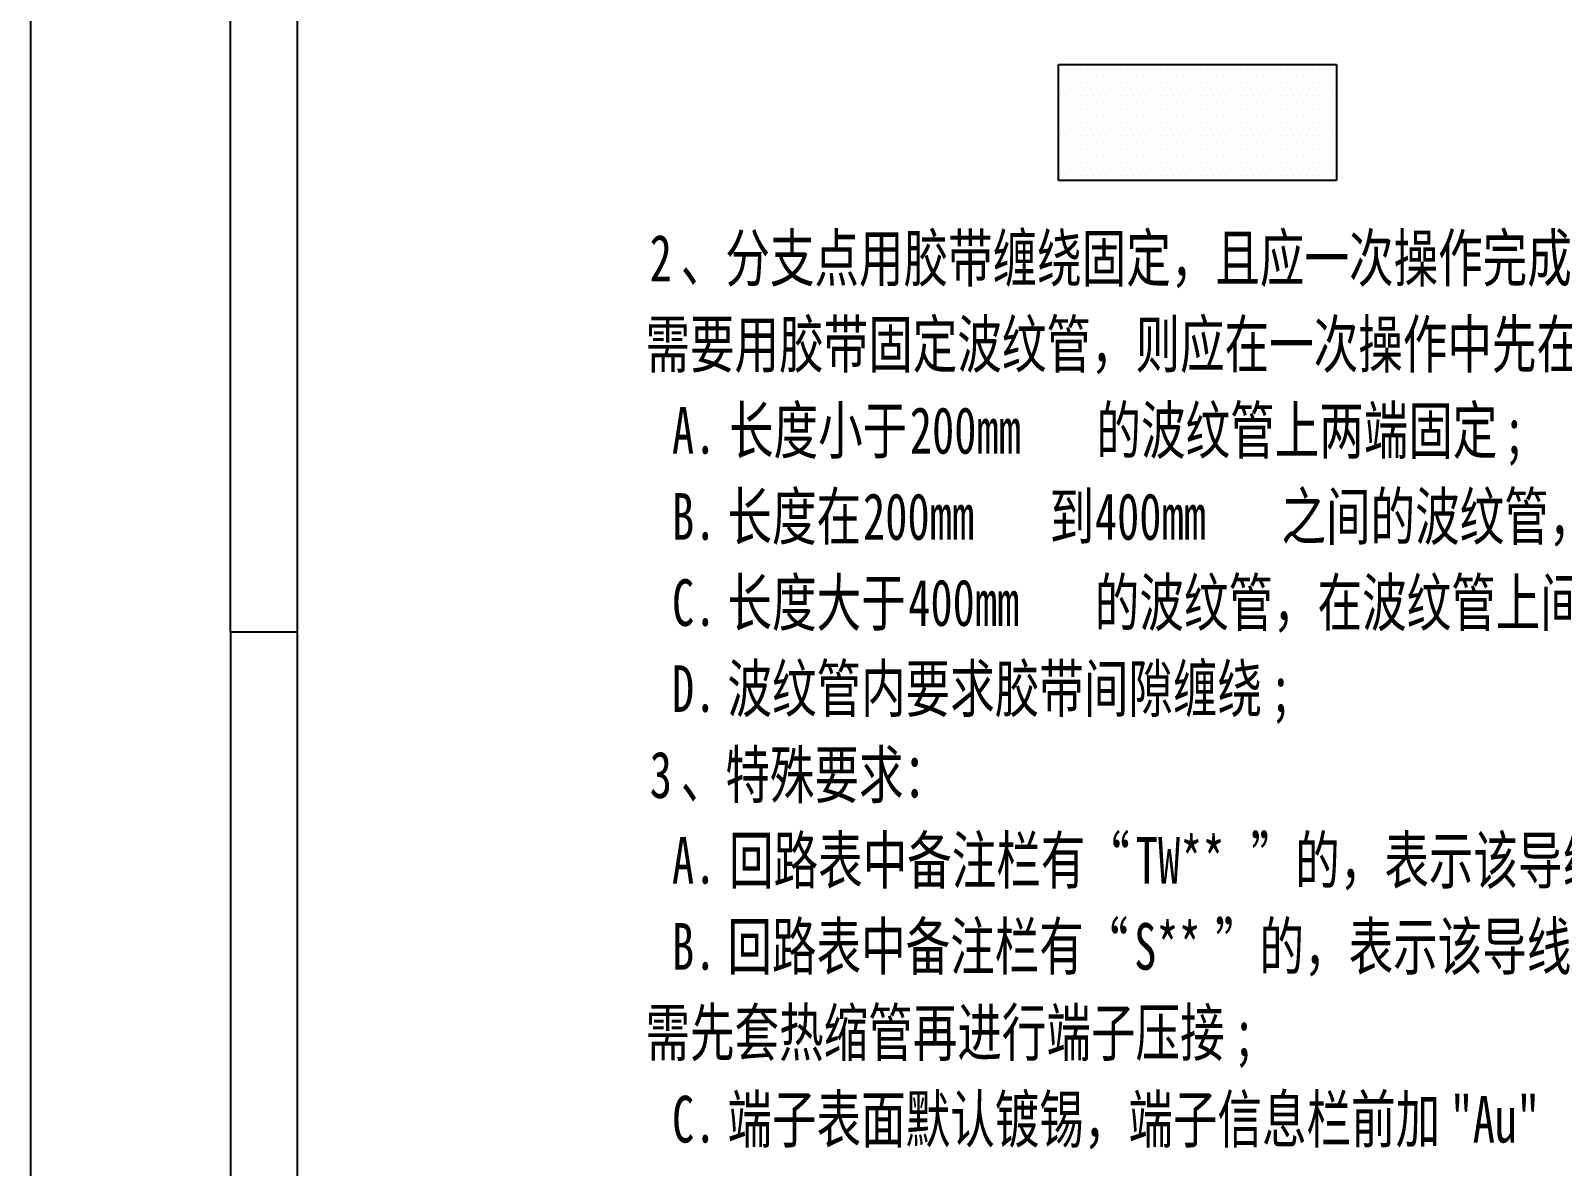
# Model space of a CAD drawing. Header units: inches. Extents: x 47316 to 59086, y 3141 to 11743.
# Drawn here: x 50247.9 to 50362.8, y 8713.4 to 8798.6 of the extents above; entities that cross this region are included whole.
import ezdxf

# ---------------------------------------------------------------- set-up
doc = ezdxf.new("R2010")
doc.units = ezdxf.units.IN
doc.header["$MEASUREMENT"] = 0
doc.styles.get("Standard").update_dxf_attribs({"font": ''})
doc.styles.get('Standard').set_extended_font_data('SimSun')

msp = doc.modelspace()

# ---------------------------------------------------------------- linework, layer by layer
at = {"color": 0, "lineweight": -2}
for p, q in [((50247.93, 9073.45), (50247.93, 8232.45)), ((50267.93, 9053.45), (50267.93, 8252.45)), ((50262.93, 8753.45), (50262.93, 8800.62)), ((50325.03, 8787.34), (50325.03, 8796.03)), ((50325.03, 8796.03), (50345.88, 8796.03)), ((50345.88, 8796.03), (50345.88, 8787.34)), ((50325.15, 8795.68), (50325.15, 8795.68)), ((50325.15, 8794.68), (50325.15, 8794.68)), ((50325.4, 8795.18), (50325.4, 8795.18)), ((50325.65, 8795.68), (50325.65, 8795.68)), ((50325.65, 8794.68), (50325.65, 8794.68)), ((50325.9, 8795.18), (50325.9, 8795.18)), ((50326.15, 8795.68), (50326.15, 8795.68)), ((50326.15, 8794.68), (50326.15, 8794.68)), ((50326.4, 8795.18), (50326.4, 8795.18)), ((50326.65, 8795.68), (50326.65, 8795.68)), ((50326.65, 8794.68), (50326.65, 8794.68)), ((50326.9, 8795.18), (50326.9, 8795.18)), ((50327.15, 8795.68), (50327.15, 8795.68)), ((50327.15, 8794.68), (50327.15, 8794.68)), ((50327.4, 8795.18), (50327.4, 8795.18)), ((50327.65, 8795.68), (50327.65, 8795.68)), ((50327.65, 8794.68), (50327.65, 8794.68)), ((50327.9, 8795.18), (50327.9, 8795.18)), ((50328.15, 8795.68), (50328.15, 8795.68)), ((50328.15, 8794.68), (50328.15, 8794.68)), ((50328.4, 8795.18), (50328.4, 8795.18)), ((50328.65, 8795.68), (50328.65, 8795.68)), ((50328.65, 8794.68), (50328.65, 8794.68)), ((50328.9, 8795.18), (50328.9, 8795.18)), ((50329.15, 8795.68), (50329.15, 8795.68)), ((50329.15, 8794.68), (50329.15, 8794.68)), ((50329.4, 8795.18), (50329.4, 8795.18)), ((50329.65, 8795.68), (50329.65, 8795.68)), ((50329.65, 8794.68), (50329.65, 8794.68)), ((50329.9, 8795.18), (50329.9, 8795.18)), ((50330.15, 8795.68), (50330.15, 8795.68)), ((50330.15, 8794.68), (50330.15, 8794.68)), ((50330.4, 8795.18), (50330.4, 8795.18)), ((50330.65, 8795.68), (50330.65, 8795.68)), ((50330.65, 8794.68), (50330.65, 8794.68)), ((50330.9, 8795.18), (50330.9, 8795.18)), ((50331.15, 8795.68), (50331.15, 8795.68)), ((50331.15, 8794.68), (50331.15, 8794.68)), ((50331.4, 8795.18), (50331.4, 8795.18)), ((50331.65, 8795.68), (50331.65, 8795.68)), ((50331.65, 8794.68), (50331.65, 8794.68)), ((50331.9, 8795.18), (50331.9, 8795.18)), ((50332.15, 8795.68), (50332.15, 8795.68)), ((50332.15, 8794.68), (50332.15, 8794.68)), ((50332.4, 8795.18), (50332.4, 8795.18)), ((50332.65, 8795.68), (50332.65, 8795.68)), ((50332.65, 8794.68), (50332.65, 8794.68)), ((50332.9, 8795.18), (50332.9, 8795.18)), ((50333.15, 8795.68), (50333.15, 8795.68)), ((50333.15, 8794.68), (50333.15, 8794.68)), ((50333.4, 8795.18), (50333.4, 8795.18)), ((50333.65, 8795.68), (50333.65, 8795.68)), ((50333.65, 8794.68), (50333.65, 8794.68)), ((50333.9, 8795.18), (50333.9, 8795.18)), ((50334.15, 8795.68), (50334.15, 8795.68)), ((50334.15, 8794.68), (50334.15, 8794.68)), ((50334.4, 8795.18), (50334.4, 8795.18)), ((50334.65, 8795.68), (50334.65, 8795.68)), ((50334.65, 8794.68), (50334.65, 8794.68)), ((50334.9, 8795.18), (50334.9, 8795.18)), ((50335.15, 8795.68), (50335.15, 8795.68)), ((50335.15, 8794.68), (50335.15, 8794.68)), ((50335.4, 8795.18), (50335.4, 8795.18)), ((50335.65, 8795.68), (50335.65, 8795.68)), ((50335.65, 8794.68), (50335.65, 8794.68)), ((50335.9, 8795.18), (50335.9, 8795.18)), ((50336.15, 8795.68), (50336.15, 8795.68)), ((50336.15, 8794.68), (50336.15, 8794.68)), ((50336.4, 8795.18), (50336.4, 8795.18)), ((50336.65, 8795.68), (50336.65, 8795.68)), ((50336.65, 8794.68), (50336.65, 8794.68)), ((50336.9, 8795.18), (50336.9, 8795.18)), ((50337.15, 8795.68), (50337.15, 8795.68)), ((50337.15, 8794.68), (50337.15, 8794.68)), ((50337.4, 8795.18), (50337.4, 8795.18)), ((50337.65, 8795.68), (50337.65, 8795.68)), ((50337.65, 8794.68), (50337.65, 8794.68)), ((50337.9, 8795.18), (50337.9, 8795.18)), ((50338.15, 8795.68), (50338.15, 8795.68)), ((50338.15, 8794.68), (50338.15, 8794.68)), ((50338.4, 8795.18), (50338.4, 8795.18)), ((50338.65, 8795.68), (50338.65, 8795.68)), ((50338.65, 8794.68), (50338.65, 8794.68)), ((50338.9, 8795.18), (50338.9, 8795.18)), ((50339.15, 8795.68), (50339.15, 8795.68)), ((50339.15, 8794.68), (50339.15, 8794.68)), ((50339.4, 8795.18), (50339.4, 8795.18)), ((50339.65, 8795.68), (50339.65, 8795.68)), ((50339.65, 8794.68), (50339.65, 8794.68)), ((50339.9, 8795.18), (50339.9, 8795.18)), ((50340.15, 8795.68), (50340.15, 8795.68)), ((50340.15, 8794.68), (50340.15, 8794.68)), ((50340.4, 8795.18), (50340.4, 8795.18)), ((50340.65, 8795.68), (50340.65, 8795.68)), ((50340.65, 8794.68), (50340.65, 8794.68)), ((50340.9, 8795.18), (50340.9, 8795.18)), ((50341.15, 8795.68), (50341.15, 8795.68)), ((50341.15, 8794.68), (50341.15, 8794.68)), ((50341.4, 8795.18), (50341.4, 8795.18)), ((50341.65, 8795.68), (50341.65, 8795.68)), ((50341.65, 8794.68), (50341.65, 8794.68)), ((50341.9, 8795.18), (50341.9, 8795.18)), ((50342.15, 8795.68), (50342.15, 8795.68)), ((50342.15, 8794.68), (50342.15, 8794.68)), ((50342.4, 8795.18), (50342.4, 8795.18)), ((50342.65, 8795.68), (50342.65, 8795.68)), ((50342.65, 8794.68), (50342.65, 8794.68)), ((50342.9, 8795.18), (50342.9, 8795.18)), ((50343.15, 8795.68), (50343.15, 8795.68)), ((50343.15, 8794.68), (50343.15, 8794.68)), ((50343.4, 8795.18), (50343.4, 8795.18)), ((50343.65, 8795.68), (50343.65, 8795.68)), ((50343.65, 8794.68), (50343.65, 8794.68)), ((50343.9, 8795.18), (50343.9, 8795.18)), ((50344.15, 8795.68), (50344.15, 8795.68)), ((50344.15, 8794.68), (50344.15, 8794.68)), ((50344.4, 8795.18), (50344.4, 8795.18)), ((50344.65, 8795.68), (50344.65, 8795.68)), ((50344.65, 8794.68), (50344.65, 8794.68)), ((50344.9, 8795.18), (50344.9, 8795.18)), ((50345.15, 8795.68), (50345.15, 8795.68)), ((50345.15, 8794.68), (50345.15, 8794.68)), ((50345.4, 8795.18), (50345.4, 8795.18)), ((50345.65, 8795.68), (50345.65, 8795.68)), ((50345.65, 8794.68), (50345.65, 8794.68)), ((50325.15, 8793.68), (50325.15, 8793.68)), ((50325.4, 8794.18), (50325.4, 8794.18)), ((50325.65, 8793.68), (50325.65, 8793.68)), ((50325.9, 8794.18), (50325.9, 8794.18)), ((50326.15, 8793.68), (50326.15, 8793.68)), ((50326.4, 8794.18), (50326.4, 8794.18)), ((50326.65, 8793.68), (50326.65, 8793.68)), ((50326.9, 8794.18), (50326.9, 8794.18)), ((50327.15, 8793.68), (50327.15, 8793.68)), ((50327.4, 8794.18), (50327.4, 8794.18)), ((50327.65, 8793.68), (50327.65, 8793.68)), ((50327.9, 8794.18), (50327.9, 8794.18)), ((50328.15, 8793.68), (50328.15, 8793.68)), ((50328.4, 8794.18), (50328.4, 8794.18)), ((50328.65, 8793.68), (50328.65, 8793.68)), ((50328.9, 8794.18), (50328.9, 8794.18)), ((50329.15, 8793.68), (50329.15, 8793.68)), ((50329.4, 8794.18), (50329.4, 8794.18)), ((50329.65, 8793.68), (50329.65, 8793.68)), ((50329.9, 8794.18), (50329.9, 8794.18)), ((50330.15, 8793.68), (50330.15, 8793.68)), ((50330.4, 8794.18), (50330.4, 8794.18)), ((50330.65, 8793.68), (50330.65, 8793.68)), ((50330.9, 8794.18), (50330.9, 8794.18)), ((50331.15, 8793.68), (50331.15, 8793.68)), ((50331.4, 8794.18), (50331.4, 8794.18)), ((50331.65, 8793.68), (50331.65, 8793.68)), ((50331.9, 8794.18), (50331.9, 8794.18)), ((50332.15, 8793.68), (50332.15, 8793.68)), ((50332.4, 8794.18), (50332.4, 8794.18)), ((50332.65, 8793.68), (50332.65, 8793.68)), ((50332.9, 8794.18), (50332.9, 8794.18)), ((50333.15, 8793.68), (50333.15, 8793.68)), ((50333.4, 8794.18), (50333.4, 8794.18)), ((50333.65, 8793.68), (50333.65, 8793.68)), ((50333.9, 8794.18), (50333.9, 8794.18)), ((50334.15, 8793.68), (50334.15, 8793.68)), ((50334.4, 8794.18), (50334.4, 8794.18)), ((50334.65, 8793.68), (50334.65, 8793.68)), ((50334.9, 8794.18), (50334.9, 8794.18)), ((50335.15, 8793.68), (50335.15, 8793.68)), ((50335.4, 8794.18), (50335.4, 8794.18)), ((50335.65, 8793.68), (50335.65, 8793.68)), ((50335.9, 8794.18), (50335.9, 8794.18)), ((50336.15, 8793.68), (50336.15, 8793.68)), ((50336.4, 8794.18), (50336.4, 8794.18)), ((50336.65, 8793.68), (50336.65, 8793.68)), ((50336.9, 8794.18), (50336.9, 8794.18)), ((50337.15, 8793.68), (50337.15, 8793.68)), ((50337.4, 8794.18), (50337.4, 8794.18)), ((50337.65, 8793.68), (50337.65, 8793.68)), ((50337.9, 8794.18), (50337.9, 8794.18)), ((50338.15, 8793.68), (50338.15, 8793.68)), ((50338.4, 8794.18), (50338.4, 8794.18)), ((50338.65, 8793.68), (50338.65, 8793.68)), ((50338.9, 8794.18), (50338.9, 8794.18)), ((50339.15, 8793.68), (50339.15, 8793.68)), ((50339.4, 8794.18), (50339.4, 8794.18)), ((50339.65, 8793.68), (50339.65, 8793.68)), ((50339.9, 8794.18), (50339.9, 8794.18)), ((50340.15, 8793.68), (50340.15, 8793.68)), ((50340.4, 8794.18), (50340.4, 8794.18)), ((50340.65, 8793.68), (50340.65, 8793.68)), ((50340.9, 8794.18), (50340.9, 8794.18)), ((50341.15, 8793.68), (50341.15, 8793.68)), ((50341.4, 8794.18), (50341.4, 8794.18)), ((50341.65, 8793.68), (50341.65, 8793.68)), ((50341.9, 8794.18), (50341.9, 8794.18)), ((50342.15, 8793.68), (50342.15, 8793.68)), ((50342.4, 8794.18), (50342.4, 8794.18)), ((50342.65, 8793.68), (50342.65, 8793.68)), ((50342.9, 8794.18), (50342.9, 8794.18)), ((50343.15, 8793.68), (50343.15, 8793.68)), ((50343.4, 8794.18), (50343.4, 8794.18)), ((50343.65, 8793.68), (50343.65, 8793.68)), ((50343.9, 8794.18), (50343.9, 8794.18)), ((50344.15, 8793.68), (50344.15, 8793.68)), ((50344.4, 8794.18), (50344.4, 8794.18)), ((50344.65, 8793.68), (50344.65, 8793.68)), ((50344.9, 8794.18), (50344.9, 8794.18)), ((50345.15, 8793.68), (50345.15, 8793.68)), ((50345.4, 8794.18), (50345.4, 8794.18)), ((50345.65, 8793.68), (50345.65, 8793.68)), ((50325.15, 8792.68), (50325.15, 8792.68)), ((50325.4, 8793.18), (50325.4, 8793.18)), ((50325.65, 8792.68), (50325.65, 8792.68)), ((50325.9, 8793.18), (50325.9, 8793.18)), ((50326.15, 8792.68), (50326.15, 8792.68)), ((50326.4, 8793.18), (50326.4, 8793.18)), ((50326.65, 8792.68), (50326.65, 8792.68)), ((50326.9, 8793.18), (50326.9, 8793.18)), ((50327.15, 8792.68), (50327.15, 8792.68)), ((50327.4, 8793.18), (50327.4, 8793.18)), ((50327.65, 8792.68), (50327.65, 8792.68)), ((50327.9, 8793.18), (50327.9, 8793.18)), ((50328.15, 8792.68), (50328.15, 8792.68)), ((50328.4, 8793.18), (50328.4, 8793.18)), ((50328.65, 8792.68), (50328.65, 8792.68)), ((50328.9, 8793.18), (50328.9, 8793.18)), ((50329.15, 8792.68), (50329.15, 8792.68)), ((50329.4, 8793.18), (50329.4, 8793.18)), ((50329.65, 8792.68), (50329.65, 8792.68)), ((50329.9, 8793.18), (50329.9, 8793.18)), ((50330.15, 8792.68), (50330.15, 8792.68)), ((50330.4, 8793.18), (50330.4, 8793.18)), ((50330.65, 8792.68), (50330.65, 8792.68)), ((50330.9, 8793.18), (50330.9, 8793.18)), ((50331.15, 8792.68), (50331.15, 8792.68)), ((50331.4, 8793.18), (50331.4, 8793.18)), ((50331.65, 8792.68), (50331.65, 8792.68)), ((50331.9, 8793.18), (50331.9, 8793.18)), ((50332.15, 8792.68), (50332.15, 8792.68)), ((50332.4, 8793.18), (50332.4, 8793.18)), ((50332.65, 8792.68), (50332.65, 8792.68)), ((50332.9, 8793.18), (50332.9, 8793.18)), ((50333.15, 8792.68), (50333.15, 8792.68)), ((50333.4, 8793.18), (50333.4, 8793.18)), ((50333.65, 8792.68), (50333.65, 8792.68)), ((50333.9, 8793.18), (50333.9, 8793.18)), ((50334.15, 8792.68), (50334.15, 8792.68)), ((50334.4, 8793.18), (50334.4, 8793.18)), ((50334.65, 8792.68), (50334.65, 8792.68)), ((50334.9, 8793.18), (50334.9, 8793.18)), ((50335.15, 8792.68), (50335.15, 8792.68)), ((50335.4, 8793.18), (50335.4, 8793.18)), ((50335.65, 8792.68), (50335.65, 8792.68)), ((50335.9, 8793.18), (50335.9, 8793.18)), ((50336.15, 8792.68), (50336.15, 8792.68)), ((50336.4, 8793.18), (50336.4, 8793.18)), ((50336.65, 8792.68), (50336.65, 8792.68)), ((50336.9, 8793.18), (50336.9, 8793.18)), ((50337.15, 8792.68), (50337.15, 8792.68)), ((50337.4, 8793.18), (50337.4, 8793.18)), ((50337.65, 8792.68), (50337.65, 8792.68)), ((50337.9, 8793.18), (50337.9, 8793.18)), ((50338.15, 8792.68), (50338.15, 8792.68)), ((50338.4, 8793.18), (50338.4, 8793.18)), ((50338.65, 8792.68), (50338.65, 8792.68)), ((50338.9, 8793.18), (50338.9, 8793.18)), ((50339.15, 8792.68), (50339.15, 8792.68)), ((50339.4, 8793.18), (50339.4, 8793.18)), ((50339.65, 8792.68), (50339.65, 8792.68)), ((50339.9, 8793.18), (50339.9, 8793.18)), ((50340.15, 8792.68), (50340.15, 8792.68)), ((50340.4, 8793.18), (50340.4, 8793.18)), ((50340.65, 8792.68), (50340.65, 8792.68)), ((50340.9, 8793.18), (50340.9, 8793.18)), ((50341.15, 8792.68), (50341.15, 8792.68)), ((50341.4, 8793.18), (50341.4, 8793.18)), ((50341.65, 8792.68), (50341.65, 8792.68)), ((50341.9, 8793.18), (50341.9, 8793.18)), ((50342.15, 8792.68), (50342.15, 8792.68)), ((50342.4, 8793.18), (50342.4, 8793.18)), ((50342.65, 8792.68), (50342.65, 8792.68)), ((50342.9, 8793.18), (50342.9, 8793.18)), ((50343.15, 8792.68), (50343.15, 8792.68)), ((50343.4, 8793.18), (50343.4, 8793.18)), ((50343.65, 8792.68), (50343.65, 8792.68)), ((50343.9, 8793.18), (50343.9, 8793.18)), ((50344.15, 8792.68), (50344.15, 8792.68)), ((50344.4, 8793.18), (50344.4, 8793.18)), ((50344.65, 8792.68), (50344.65, 8792.68)), ((50344.9, 8793.18), (50344.9, 8793.18)), ((50345.15, 8792.68), (50345.15, 8792.68)), ((50345.4, 8793.18), (50345.4, 8793.18)), ((50345.65, 8792.68), (50345.65, 8792.68)), ((50325.15, 8791.68), (50325.15, 8791.68)), ((50325.4, 8792.18), (50325.4, 8792.18)), ((50325.4, 8791.18), (50325.4, 8791.18)), ((50325.65, 8791.68), (50325.65, 8791.68)), ((50325.9, 8792.18), (50325.9, 8792.18)), ((50325.9, 8791.18), (50325.9, 8791.18)), ((50326.15, 8791.68), (50326.15, 8791.68)), ((50326.4, 8792.18), (50326.4, 8792.18)), ((50326.4, 8791.18), (50326.4, 8791.18)), ((50326.65, 8791.68), (50326.65, 8791.68)), ((50326.9, 8792.18), (50326.9, 8792.18)), ((50326.9, 8791.18), (50326.9, 8791.18)), ((50327.15, 8791.68), (50327.15, 8791.68)), ((50327.4, 8792.18), (50327.4, 8792.18)), ((50327.4, 8791.18), (50327.4, 8791.18)), ((50327.65, 8791.68), (50327.65, 8791.68)), ((50327.9, 8792.18), (50327.9, 8792.18)), ((50327.9, 8791.18), (50327.9, 8791.18)), ((50328.15, 8791.68), (50328.15, 8791.68)), ((50328.4, 8792.18), (50328.4, 8792.18)), ((50328.4, 8791.18), (50328.4, 8791.18)), ((50328.65, 8791.68), (50328.65, 8791.68)), ((50328.9, 8792.18), (50328.9, 8792.18)), ((50328.9, 8791.18), (50328.9, 8791.18)), ((50329.15, 8791.68), (50329.15, 8791.68)), ((50329.4, 8792.18), (50329.4, 8792.18)), ((50329.4, 8791.18), (50329.4, 8791.18)), ((50329.65, 8791.68), (50329.65, 8791.68)), ((50329.9, 8792.18), (50329.9, 8792.18)), ((50329.9, 8791.18), (50329.9, 8791.18)), ((50330.15, 8791.68), (50330.15, 8791.68)), ((50330.4, 8792.18), (50330.4, 8792.18)), ((50330.4, 8791.18), (50330.4, 8791.18)), ((50330.65, 8791.68), (50330.65, 8791.68)), ((50330.9, 8792.18), (50330.9, 8792.18)), ((50330.9, 8791.18), (50330.9, 8791.18)), ((50331.15, 8791.68), (50331.15, 8791.68)), ((50331.4, 8792.18), (50331.4, 8792.18)), ((50331.4, 8791.18), (50331.4, 8791.18)), ((50331.65, 8791.68), (50331.65, 8791.68)), ((50331.9, 8792.18), (50331.9, 8792.18)), ((50331.9, 8791.18), (50331.9, 8791.18)), ((50332.15, 8791.68), (50332.15, 8791.68)), ((50332.4, 8792.18), (50332.4, 8792.18)), ((50332.4, 8791.18), (50332.4, 8791.18)), ((50332.65, 8791.68), (50332.65, 8791.68)), ((50332.9, 8792.18), (50332.9, 8792.18)), ((50332.9, 8791.18), (50332.9, 8791.18)), ((50333.15, 8791.68), (50333.15, 8791.68)), ((50333.4, 8792.18), (50333.4, 8792.18)), ((50333.4, 8791.18), (50333.4, 8791.18)), ((50333.65, 8791.68), (50333.65, 8791.68)), ((50333.9, 8792.18), (50333.9, 8792.18)), ((50333.9, 8791.18), (50333.9, 8791.18)), ((50334.15, 8791.68), (50334.15, 8791.68)), ((50334.4, 8792.18), (50334.4, 8792.18)), ((50334.4, 8791.18), (50334.4, 8791.18)), ((50334.65, 8791.68), (50334.65, 8791.68)), ((50334.9, 8792.18), (50334.9, 8792.18)), ((50334.9, 8791.18), (50334.9, 8791.18)), ((50335.15, 8791.68), (50335.15, 8791.68)), ((50335.4, 8792.18), (50335.4, 8792.18)), ((50335.4, 8791.18), (50335.4, 8791.18)), ((50335.65, 8791.68), (50335.65, 8791.68)), ((50335.9, 8792.18), (50335.9, 8792.18)), ((50335.9, 8791.18), (50335.9, 8791.18)), ((50336.15, 8791.68), (50336.15, 8791.68)), ((50336.4, 8792.18), (50336.4, 8792.18)), ((50336.4, 8791.18), (50336.4, 8791.18)), ((50336.65, 8791.68), (50336.65, 8791.68)), ((50336.9, 8792.18), (50336.9, 8792.18)), ((50336.9, 8791.18), (50336.9, 8791.18)), ((50337.15, 8791.68), (50337.15, 8791.68)), ((50337.4, 8792.18), (50337.4, 8792.18)), ((50337.4, 8791.18), (50337.4, 8791.18)), ((50337.65, 8791.68), (50337.65, 8791.68)), ((50337.9, 8792.18), (50337.9, 8792.18)), ((50337.9, 8791.18), (50337.9, 8791.18)), ((50338.15, 8791.68), (50338.15, 8791.68)), ((50338.4, 8792.18), (50338.4, 8792.18)), ((50338.4, 8791.18), (50338.4, 8791.18)), ((50338.65, 8791.68), (50338.65, 8791.68)), ((50338.9, 8792.18), (50338.9, 8792.18)), ((50338.9, 8791.18), (50338.9, 8791.18)), ((50339.15, 8791.68), (50339.15, 8791.68)), ((50339.4, 8792.18), (50339.4, 8792.18)), ((50339.4, 8791.18), (50339.4, 8791.18)), ((50339.65, 8791.68), (50339.65, 8791.68)), ((50339.9, 8792.18), (50339.9, 8792.18)), ((50339.9, 8791.18), (50339.9, 8791.18)), ((50340.15, 8791.68), (50340.15, 8791.68)), ((50340.4, 8792.18), (50340.4, 8792.18)), ((50340.4, 8791.18), (50340.4, 8791.18)), ((50340.65, 8791.68), (50340.65, 8791.68)), ((50340.9, 8792.18), (50340.9, 8792.18)), ((50340.9, 8791.18), (50340.9, 8791.18)), ((50341.15, 8791.68), (50341.15, 8791.68)), ((50341.4, 8792.18), (50341.4, 8792.18)), ((50341.4, 8791.18), (50341.4, 8791.18)), ((50341.65, 8791.68), (50341.65, 8791.68)), ((50341.9, 8792.18), (50341.9, 8792.18)), ((50341.9, 8791.18), (50341.9, 8791.18)), ((50342.15, 8791.68), (50342.15, 8791.68)), ((50342.4, 8792.18), (50342.4, 8792.18)), ((50342.4, 8791.18), (50342.4, 8791.18)), ((50342.65, 8791.68), (50342.65, 8791.68)), ((50342.9, 8792.18), (50342.9, 8792.18)), ((50342.9, 8791.18), (50342.9, 8791.18)), ((50343.15, 8791.68), (50343.15, 8791.68)), ((50343.4, 8792.18), (50343.4, 8792.18)), ((50343.4, 8791.18), (50343.4, 8791.18)), ((50343.65, 8791.68), (50343.65, 8791.68)), ((50343.9, 8792.18), (50343.9, 8792.18)), ((50343.9, 8791.18), (50343.9, 8791.18)), ((50344.15, 8791.68), (50344.15, 8791.68)), ((50344.4, 8792.18), (50344.4, 8792.18)), ((50344.4, 8791.18), (50344.4, 8791.18)), ((50344.65, 8791.68), (50344.65, 8791.68)), ((50344.9, 8792.18), (50344.9, 8792.18)), ((50344.9, 8791.18), (50344.9, 8791.18)), ((50345.15, 8791.68), (50345.15, 8791.68)), ((50345.4, 8792.18), (50345.4, 8792.18)), ((50345.4, 8791.18), (50345.4, 8791.18)), ((50345.65, 8791.68), (50345.65, 8791.68)), ((50325.15, 8790.68), (50325.15, 8790.68)), ((50325.4, 8790.18), (50325.4, 8790.18)), ((50325.65, 8790.68), (50325.65, 8790.68)), ((50325.9, 8790.18), (50325.9, 8790.18)), ((50326.15, 8790.68), (50326.15, 8790.68)), ((50326.4, 8790.18), (50326.4, 8790.18)), ((50326.65, 8790.68), (50326.65, 8790.68)), ((50326.9, 8790.18), (50326.9, 8790.18)), ((50327.15, 8790.68), (50327.15, 8790.68)), ((50327.4, 8790.18), (50327.4, 8790.18)), ((50327.65, 8790.68), (50327.65, 8790.68)), ((50327.9, 8790.18), (50327.9, 8790.18)), ((50328.15, 8790.68), (50328.15, 8790.68)), ((50328.4, 8790.18), (50328.4, 8790.18)), ((50328.65, 8790.68), (50328.65, 8790.68)), ((50328.9, 8790.18), (50328.9, 8790.18)), ((50329.15, 8790.68), (50329.15, 8790.68)), ((50329.4, 8790.18), (50329.4, 8790.18)), ((50329.65, 8790.68), (50329.65, 8790.68)), ((50329.9, 8790.18), (50329.9, 8790.18)), ((50330.15, 8790.68), (50330.15, 8790.68)), ((50330.4, 8790.18), (50330.4, 8790.18)), ((50330.65, 8790.68), (50330.65, 8790.68)), ((50330.9, 8790.18), (50330.9, 8790.18)), ((50331.15, 8790.68), (50331.15, 8790.68)), ((50331.4, 8790.18), (50331.4, 8790.18)), ((50331.65, 8790.68), (50331.65, 8790.68)), ((50331.9, 8790.18), (50331.9, 8790.18)), ((50332.15, 8790.68), (50332.15, 8790.68)), ((50332.4, 8790.18), (50332.4, 8790.18)), ((50332.65, 8790.68), (50332.65, 8790.68)), ((50332.9, 8790.18), (50332.9, 8790.18)), ((50333.15, 8790.68), (50333.15, 8790.68)), ((50333.4, 8790.18), (50333.4, 8790.18)), ((50333.65, 8790.68), (50333.65, 8790.68)), ((50333.9, 8790.18), (50333.9, 8790.18)), ((50334.15, 8790.68), (50334.15, 8790.68)), ((50334.4, 8790.18), (50334.4, 8790.18)), ((50334.65, 8790.68), (50334.65, 8790.68)), ((50334.9, 8790.18), (50334.9, 8790.18)), ((50335.15, 8790.68), (50335.15, 8790.68)), ((50335.4, 8790.18), (50335.4, 8790.18)), ((50335.65, 8790.68), (50335.65, 8790.68)), ((50335.9, 8790.18), (50335.9, 8790.18)), ((50336.15, 8790.68), (50336.15, 8790.68)), ((50336.4, 8790.18), (50336.4, 8790.18)), ((50336.65, 8790.68), (50336.65, 8790.68)), ((50336.9, 8790.18), (50336.9, 8790.18)), ((50337.15, 8790.68), (50337.15, 8790.68)), ((50337.4, 8790.18), (50337.4, 8790.18)), ((50337.65, 8790.68), (50337.65, 8790.68)), ((50337.9, 8790.18), (50337.9, 8790.18)), ((50338.15, 8790.68), (50338.15, 8790.68)), ((50338.4, 8790.18), (50338.4, 8790.18)), ((50338.65, 8790.68), (50338.65, 8790.68)), ((50338.9, 8790.18), (50338.9, 8790.18)), ((50339.15, 8790.68), (50339.15, 8790.68)), ((50339.4, 8790.18), (50339.4, 8790.18)), ((50339.65, 8790.68), (50339.65, 8790.68)), ((50339.9, 8790.18), (50339.9, 8790.18)), ((50340.15, 8790.68), (50340.15, 8790.68)), ((50340.4, 8790.18), (50340.4, 8790.18)), ((50340.65, 8790.68), (50340.65, 8790.68)), ((50340.9, 8790.18), (50340.9, 8790.18)), ((50341.15, 8790.68), (50341.15, 8790.68)), ((50341.4, 8790.18), (50341.4, 8790.18)), ((50341.65, 8790.68), (50341.65, 8790.68)), ((50341.9, 8790.18), (50341.9, 8790.18)), ((50342.15, 8790.68), (50342.15, 8790.68)), ((50342.4, 8790.18), (50342.4, 8790.18)), ((50342.65, 8790.68), (50342.65, 8790.68)), ((50342.9, 8790.18), (50342.9, 8790.18)), ((50343.15, 8790.68), (50343.15, 8790.68)), ((50343.4, 8790.18), (50343.4, 8790.18)), ((50343.65, 8790.68), (50343.65, 8790.68)), ((50343.9, 8790.18), (50343.9, 8790.18)), ((50344.15, 8790.68), (50344.15, 8790.68)), ((50344.4, 8790.18), (50344.4, 8790.18)), ((50344.65, 8790.68), (50344.65, 8790.68)), ((50344.9, 8790.18), (50344.9, 8790.18)), ((50345.15, 8790.68), (50345.15, 8790.68)), ((50345.4, 8790.18), (50345.4, 8790.18)), ((50345.65, 8790.68), (50345.65, 8790.68)), ((50325.15, 8789.68), (50325.15, 8789.68)), ((50325.4, 8789.18), (50325.4, 8789.18)), ((50325.65, 8789.68), (50325.65, 8789.68)), ((50325.9, 8789.18), (50325.9, 8789.18)), ((50326.15, 8789.68), (50326.15, 8789.68)), ((50326.4, 8789.18), (50326.4, 8789.18)), ((50326.65, 8789.68), (50326.65, 8789.68)), ((50326.9, 8789.18), (50326.9, 8789.18)), ((50327.15, 8789.68), (50327.15, 8789.68)), ((50327.4, 8789.18), (50327.4, 8789.18)), ((50327.65, 8789.68), (50327.65, 8789.68)), ((50327.9, 8789.18), (50327.9, 8789.18)), ((50328.15, 8789.68), (50328.15, 8789.68)), ((50328.4, 8789.18), (50328.4, 8789.18)), ((50328.65, 8789.68), (50328.65, 8789.68)), ((50328.9, 8789.18), (50328.9, 8789.18)), ((50329.15, 8789.68), (50329.15, 8789.68)), ((50329.4, 8789.18), (50329.4, 8789.18)), ((50329.65, 8789.68), (50329.65, 8789.68)), ((50329.9, 8789.18), (50329.9, 8789.18)), ((50330.15, 8789.68), (50330.15, 8789.68)), ((50330.4, 8789.18), (50330.4, 8789.18)), ((50330.65, 8789.68), (50330.65, 8789.68)), ((50330.9, 8789.18), (50330.9, 8789.18)), ((50331.15, 8789.68), (50331.15, 8789.68)), ((50331.4, 8789.18), (50331.4, 8789.18)), ((50331.65, 8789.68), (50331.65, 8789.68)), ((50331.9, 8789.18), (50331.9, 8789.18)), ((50332.15, 8789.68), (50332.15, 8789.68)), ((50332.4, 8789.18), (50332.4, 8789.18)), ((50332.65, 8789.68), (50332.65, 8789.68)), ((50332.9, 8789.18), (50332.9, 8789.18)), ((50333.15, 8789.68), (50333.15, 8789.68)), ((50333.4, 8789.18), (50333.4, 8789.18)), ((50333.65, 8789.68), (50333.65, 8789.68)), ((50333.9, 8789.18), (50333.9, 8789.18)), ((50334.15, 8789.68), (50334.15, 8789.68)), ((50334.4, 8789.18), (50334.4, 8789.18)), ((50334.65, 8789.68), (50334.65, 8789.68)), ((50334.9, 8789.18), (50334.9, 8789.18)), ((50335.15, 8789.68), (50335.15, 8789.68)), ((50335.4, 8789.18), (50335.4, 8789.18)), ((50335.65, 8789.68), (50335.65, 8789.68)), ((50335.9, 8789.18), (50335.9, 8789.18)), ((50336.15, 8789.68), (50336.15, 8789.68)), ((50336.4, 8789.18), (50336.4, 8789.18)), ((50336.65, 8789.68), (50336.65, 8789.68)), ((50336.9, 8789.18), (50336.9, 8789.18)), ((50337.15, 8789.68), (50337.15, 8789.68)), ((50337.4, 8789.18), (50337.4, 8789.18)), ((50337.65, 8789.68), (50337.65, 8789.68)), ((50337.9, 8789.18), (50337.9, 8789.18)), ((50338.15, 8789.68), (50338.15, 8789.68)), ((50338.4, 8789.18), (50338.4, 8789.18)), ((50338.65, 8789.68), (50338.65, 8789.68)), ((50338.9, 8789.18), (50338.9, 8789.18)), ((50339.15, 8789.68), (50339.15, 8789.68)), ((50339.4, 8789.18), (50339.4, 8789.18)), ((50339.65, 8789.68), (50339.65, 8789.68)), ((50339.9, 8789.18), (50339.9, 8789.18)), ((50340.15, 8789.68), (50340.15, 8789.68)), ((50340.4, 8789.18), (50340.4, 8789.18)), ((50340.65, 8789.68), (50340.65, 8789.68)), ((50340.9, 8789.18), (50340.9, 8789.18)), ((50341.15, 8789.68), (50341.15, 8789.68)), ((50341.4, 8789.18), (50341.4, 8789.18)), ((50341.65, 8789.68), (50341.65, 8789.68)), ((50341.9, 8789.18), (50341.9, 8789.18)), ((50342.15, 8789.68), (50342.15, 8789.68)), ((50342.4, 8789.18), (50342.4, 8789.18)), ((50342.65, 8789.68), (50342.65, 8789.68)), ((50342.9, 8789.18), (50342.9, 8789.18)), ((50343.15, 8789.68), (50343.15, 8789.68)), ((50343.4, 8789.18), (50343.4, 8789.18)), ((50343.65, 8789.68), (50343.65, 8789.68)), ((50343.9, 8789.18), (50343.9, 8789.18)), ((50344.15, 8789.68), (50344.15, 8789.68)), ((50344.4, 8789.18), (50344.4, 8789.18)), ((50344.65, 8789.68), (50344.65, 8789.68)), ((50344.9, 8789.18), (50344.9, 8789.18)), ((50345.15, 8789.68), (50345.15, 8789.68)), ((50345.4, 8789.18), (50345.4, 8789.18)), ((50345.65, 8789.68), (50345.65, 8789.68)), ((50325.15, 8788.68), (50325.15, 8788.68)), ((50325.15, 8787.68), (50325.15, 8787.68)), ((50325.4, 8788.18), (50325.4, 8788.18)), ((50325.65, 8788.68), (50325.65, 8788.68)), ((50325.65, 8787.68), (50325.65, 8787.68)), ((50325.9, 8788.18), (50325.9, 8788.18)), ((50326.15, 8788.68), (50326.15, 8788.68)), ((50326.15, 8787.68), (50326.15, 8787.68)), ((50326.4, 8788.18), (50326.4, 8788.18)), ((50326.65, 8788.68), (50326.65, 8788.68)), ((50326.65, 8787.68), (50326.65, 8787.68)), ((50326.9, 8788.18), (50326.9, 8788.18)), ((50327.15, 8788.68), (50327.15, 8788.68)), ((50327.15, 8787.68), (50327.15, 8787.68)), ((50327.4, 8788.18), (50327.4, 8788.18)), ((50327.65, 8788.68), (50327.65, 8788.68)), ((50327.65, 8787.68), (50327.65, 8787.68)), ((50327.9, 8788.18), (50327.9, 8788.18)), ((50328.15, 8788.68), (50328.15, 8788.68)), ((50328.15, 8787.68), (50328.15, 8787.68)), ((50328.4, 8788.18), (50328.4, 8788.18)), ((50328.65, 8788.68), (50328.65, 8788.68)), ((50328.65, 8787.68), (50328.65, 8787.68)), ((50328.9, 8788.18), (50328.9, 8788.18)), ((50329.15, 8788.68), (50329.15, 8788.68)), ((50329.15, 8787.68), (50329.15, 8787.68)), ((50329.4, 8788.18), (50329.4, 8788.18)), ((50329.65, 8788.68), (50329.65, 8788.68)), ((50329.65, 8787.68), (50329.65, 8787.68)), ((50329.9, 8788.18), (50329.9, 8788.18)), ((50330.15, 8788.68), (50330.15, 8788.68)), ((50330.15, 8787.68), (50330.15, 8787.68)), ((50330.4, 8788.18), (50330.4, 8788.18)), ((50330.65, 8788.68), (50330.65, 8788.68)), ((50330.65, 8787.68), (50330.65, 8787.68)), ((50330.9, 8788.18), (50330.9, 8788.18)), ((50331.15, 8788.68), (50331.15, 8788.68)), ((50331.15, 8787.68), (50331.15, 8787.68)), ((50331.4, 8788.18), (50331.4, 8788.18)), ((50331.65, 8788.68), (50331.65, 8788.68)), ((50331.65, 8787.68), (50331.65, 8787.68)), ((50331.9, 8788.18), (50331.9, 8788.18)), ((50332.15, 8788.68), (50332.15, 8788.68)), ((50332.15, 8787.68), (50332.15, 8787.68)), ((50332.4, 8788.18), (50332.4, 8788.18)), ((50332.65, 8788.68), (50332.65, 8788.68)), ((50332.65, 8787.68), (50332.65, 8787.68)), ((50332.9, 8788.18), (50332.9, 8788.18)), ((50333.15, 8788.68), (50333.15, 8788.68)), ((50333.15, 8787.68), (50333.15, 8787.68)), ((50333.4, 8788.18), (50333.4, 8788.18)), ((50333.65, 8788.68), (50333.65, 8788.68)), ((50333.65, 8787.68), (50333.65, 8787.68)), ((50333.9, 8788.18), (50333.9, 8788.18)), ((50334.15, 8788.68), (50334.15, 8788.68)), ((50334.15, 8787.68), (50334.15, 8787.68)), ((50334.4, 8788.18), (50334.4, 8788.18)), ((50334.65, 8788.68), (50334.65, 8788.68)), ((50334.65, 8787.68), (50334.65, 8787.68)), ((50334.9, 8788.18), (50334.9, 8788.18)), ((50335.15, 8788.68), (50335.15, 8788.68)), ((50335.15, 8787.68), (50335.15, 8787.68)), ((50335.4, 8788.18), (50335.4, 8788.18)), ((50335.65, 8788.68), (50335.65, 8788.68)), ((50335.65, 8787.68), (50335.65, 8787.68)), ((50335.9, 8788.18), (50335.9, 8788.18)), ((50336.15, 8788.68), (50336.15, 8788.68)), ((50336.15, 8787.68), (50336.15, 8787.68)), ((50336.4, 8788.18), (50336.4, 8788.18)), ((50336.65, 8788.68), (50336.65, 8788.68)), ((50336.65, 8787.68), (50336.65, 8787.68)), ((50336.9, 8788.18), (50336.9, 8788.18)), ((50337.15, 8788.68), (50337.15, 8788.68)), ((50337.15, 8787.68), (50337.15, 8787.68)), ((50337.4, 8788.18), (50337.4, 8788.18)), ((50337.65, 8788.68), (50337.65, 8788.68)), ((50337.65, 8787.68), (50337.65, 8787.68)), ((50337.9, 8788.18), (50337.9, 8788.18)), ((50338.15, 8788.68), (50338.15, 8788.68)), ((50338.15, 8787.68), (50338.15, 8787.68)), ((50338.4, 8788.18), (50338.4, 8788.18)), ((50338.65, 8788.68), (50338.65, 8788.68)), ((50338.65, 8787.68), (50338.65, 8787.68)), ((50338.9, 8788.18), (50338.9, 8788.18)), ((50339.15, 8788.68), (50339.15, 8788.68)), ((50339.15, 8787.68), (50339.15, 8787.68)), ((50339.4, 8788.18), (50339.4, 8788.18)), ((50339.65, 8788.68), (50339.65, 8788.68)), ((50339.65, 8787.68), (50339.65, 8787.68)), ((50339.9, 8788.18), (50339.9, 8788.18)), ((50340.15, 8788.68), (50340.15, 8788.68)), ((50340.15, 8787.68), (50340.15, 8787.68)), ((50340.4, 8788.18), (50340.4, 8788.18)), ((50340.65, 8788.68), (50340.65, 8788.68)), ((50340.65, 8787.68), (50340.65, 8787.68)), ((50340.9, 8788.18), (50340.9, 8788.18)), ((50341.15, 8788.68), (50341.15, 8788.68)), ((50341.15, 8787.68), (50341.15, 8787.68)), ((50341.4, 8788.18), (50341.4, 8788.18)), ((50341.65, 8788.68), (50341.65, 8788.68)), ((50341.65, 8787.68), (50341.65, 8787.68)), ((50341.9, 8788.18), (50341.9, 8788.18)), ((50342.15, 8788.68), (50342.15, 8788.68)), ((50342.15, 8787.68), (50342.15, 8787.68)), ((50342.4, 8788.18), (50342.4, 8788.18)), ((50342.65, 8788.68), (50342.65, 8788.68)), ((50342.65, 8787.68), (50342.65, 8787.68)), ((50342.9, 8788.18), (50342.9, 8788.18)), ((50343.15, 8788.68), (50343.15, 8788.68)), ((50343.15, 8787.68), (50343.15, 8787.68)), ((50343.4, 8788.18), (50343.4, 8788.18)), ((50343.65, 8788.68), (50343.65, 8788.68)), ((50343.65, 8787.68), (50343.65, 8787.68)), ((50343.9, 8788.18), (50343.9, 8788.18)), ((50344.15, 8788.68), (50344.15, 8788.68)), ((50344.15, 8787.68), (50344.15, 8787.68)), ((50344.4, 8788.18), (50344.4, 8788.18)), ((50344.65, 8788.68), (50344.65, 8788.68)), ((50344.65, 8787.68), (50344.65, 8787.68)), ((50344.9, 8788.18), (50344.9, 8788.18)), ((50345.15, 8788.68), (50345.15, 8788.68)), ((50345.15, 8787.68), (50345.15, 8787.68)), ((50345.4, 8788.18), (50345.4, 8788.18)), ((50345.65, 8788.68), (50345.65, 8788.68)), ((50345.65, 8787.68), (50345.65, 8787.68)), ((50345.88, 8787.34), (50325.03, 8787.34)), ((50262.93, 8753.45), (50262.93, 8253.45)), ((50267.93, 8753.45), (50262.93, 8753.45))]:
    msp.add_line(p, q, dxfattribs=at)

# ---------------------------------------------------------------- texts
at = {"color": 0, "lineweight": -2, "width": 0.7}
for s, p in [('2', (50294.37, 8779.77)), ('、分支点用胶带缠绕固定，且应一次操作完成（每一根波纹管上缠绕至少两圈）；', (50296.7, 8779.77)), ('需要用胶带固定波纹管，则应在一次操作中先在线束上至少缠绕两圈后继续在波纹管上缠绕两圈', (50294.05, 8773.31)), ('长度小于', (50300.32, 8766.85)), ('的波纹管上两端固定', (50327.88, 8766.85)), (' A.', (50294.37, 8766.85)), ('200mm', (50313.88, 8766.85)), (';', (50358.39, 8766.85)), (' B.', (50294.37, 8760.39)), ('长度在', (50300.2, 8760.39)), ('200mm', (50310.37, 8760.39)), ('到', (50324.37, 8760.39)), ('400mm', (50327.76, 8760.39)), ('之间的波纹管，在波纹管中心打点固定，胶带缠绕两圈', (50341.76, 8760.39)), ('长度大于', (50300.2, 8753.93)), ('的波纹管，在波纹管上间隔', (50327.76, 8753.93)), (' C.', (50294.37, 8753.93)), ('400mm', (50313.76, 8753.93)), (' D.', (50294.37, 8747.48)), ('波纹管内要求胶带间隙缠绕', (50300.2, 8747.48)), (';', (50340.88, 8747.48)), ('3', (50294.37, 8741.02)), ('、特殊要求：', (50296.7, 8741.02)), ('回路表中备注栏有“', (50300.32, 8734.6)), ('TW**', (50330.83, 8734.6)), ('”的，表示该导线为双绞线，同一编号为绞缠在一起；', (50339.46, 8734.6)), (' A.', (50294.37, 8734.6)), (' B.', (50294.37, 8728.14)), ('回路表中备注栏有“', (50300.2, 8728.14)), ('S**', (50330.71, 8728.14)), ('”的，表示该导线为屏蔽线，同一编号为同一屏蔽线，其中屏蔽层接地线', (50336.78, 8728.14)), ('需先套热缩管再进行端子压接', (50294.05, 8721.68)), (';', (50338.12, 8721.68)), (' C.', (50294.37, 8715.18)), ('端子表面默认镀锡，端子信息栏前加', (50300.2, 8715.18)), ('"Au"', (50354.44, 8715.18))]:
    msp.add_text(s, height=3.5, dxfattribs=at).set_placement(p)

doc.saveas('drawing.dxf')
